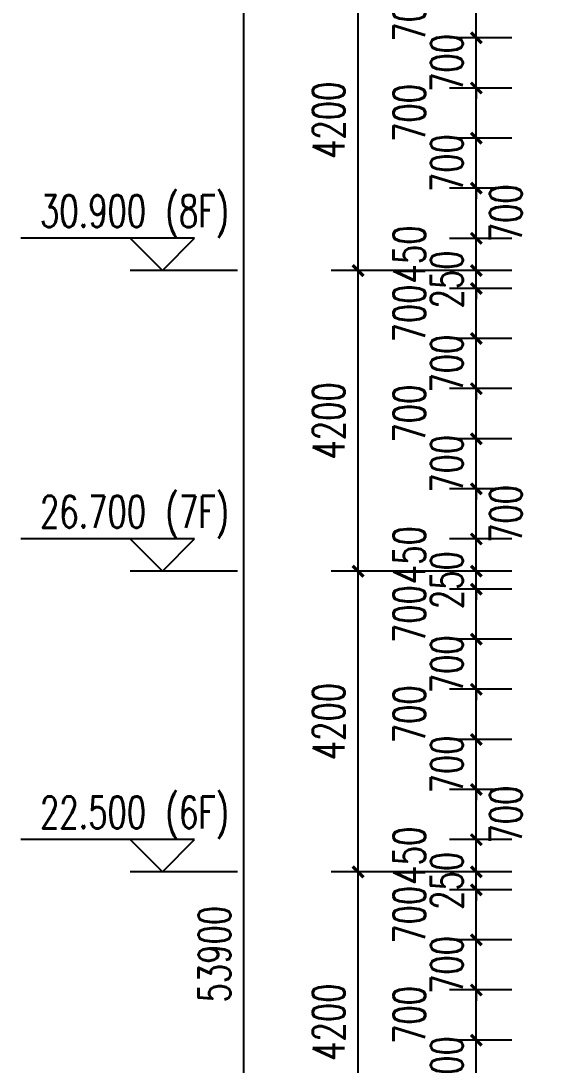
# Model space of a CAD drawing. Header units: millimetres. Extents: x 500457 to 783861, y -293369 to -162148.
# Drawn here: x 677945 to 685360, y -210551 to -195963 of the extents above; entities that cross this region are included whole.
import ezdxf

# ---------------------------------------------------------------- set-up
doc = ezdxf.new("R2010")
doc.units = ezdxf.units.MM
doc.header["$LTSCALE"] = 1000
for name, color, linetype in [('DIM_ELEV', 3, 'Continuous'), ('PUB_DIM', 3, 'Continuous'), ('PUB_TEXT', 7, 'Continuous')]:
    doc.layers.add(name, color=color, linetype=linetype)
doc.styles.add('_TCH_DIM', font='SIMPLEX', dxfattribs={"bigfont": 'GBCBIG'})
doc.styles.add('_TCH_DIM_T3', font='SIMPLEX', dxfattribs={"width": 0.705882, "bigfont": 'GBCBIG'})
doc.dimstyles.new('_TCH_ARCH&&150', dxfattribs={"dimtxt": 446.25, "dimasz": 150, "dimexe": 375, "dimexo": 450, "dimgap": 189.375, "dimtad": 1, "dimdec": 0, "dimzin": 0, "dimdsep": 46, "dimtxsty": '_TCH_DIM_T3', "dimblk": 'ARCHTICK', "dimcen": 0.09, "dimclrt": 7, "dimazin": 2, "dimtfac": 1, "dimtdec": 0, "dimtix": 1, "dimtmove": 2, "dimatfit": 3, "dimfxl": 1, "dimtolj": 1, "dimtzin": 0, "dimarcsym": 0})

# ---------------------------------------------------------------- blocks, each defined once
blk = doc.blocks.new('_ArchTick')
at = {"color": 0, "linetype": 'ByBlock', "const_width": 0.3}
blk.add_lwpolyline([(-0.5, -0.5), (0.5, 0.5)], dxfattribs=at)
blk = doc.blocks.new('*D80')
at = {"layer": 'Defpoints', "color": 0, "transparency": 16777216}
for p in [(684314, -210201), (685262, -210201), (685262, -210901)]:
    blk.add_point(p, dxfattribs=at)
at = {"layer": 'PUB_DIM', "color": 0, "lineweight": -2, "transparency": 16777216}
for p, q in [((684314, -210201), (684314, -210051)), ((684812, -210201), (683939, -210201)), ((684314, -210901), (684314, -210201)), ((684812, -210901), (683939, -210901)), ((684314, -210901), (684314, -211051))]:
    blk.add_line(p, q, dxfattribs=at)
at = {"layer": 'PUB_DIM', "color": 0, "lineweight": -2, "transparency": 16777216, "xscale": 150, "yscale": 150, "zscale": 150}
for p, rotation in [((684314, -210201), 270), ((684314, -210901), 90)]:
    blk.add_blockref('_ArchTick', p, dxfattribs=dict(at, rotation=rotation))
at = {"layer": 'PUB_DIM', "color": 7, "transparency": 16777216, "insert": (683902, -210551), "char_height": 446.2, "attachment_point": 5, "rotation": 90, "style": '_TCH_DIM_T3'}
blk.add_mtext('\\A1;700', dxfattribs=at)
blk = doc.blocks.new('*D81')
at = {"layer": 'Defpoints', "color": 0, "transparency": 16777216}
for p in [(684314, -209501), (685262, -209501), (685262, -210201)]:
    blk.add_point(p, dxfattribs=at)
at = {"layer": 'PUB_DIM', "color": 0, "lineweight": -2, "transparency": 16777216}
for p, q in [((684812, -209501), (683939, -209501)), ((684314, -210201), (684314, -209501)), ((684812, -210201), (683939, -210201))]:
    blk.add_line(p, q, dxfattribs=at)
at = {"layer": 'PUB_DIM', "color": 0, "lineweight": -2, "transparency": 16777216, "xscale": 150, "yscale": 150, "zscale": 150}
for p, rotation in [((684314, -209501), 90), ((684314, -210201), 270)]:
    blk.add_blockref('_ArchTick', p, dxfattribs=dict(at, rotation=rotation))
at = {"layer": 'PUB_DIM', "color": 7, "transparency": 16777216, "insert": (683377, -209851), "char_height": 446.2, "attachment_point": 5, "rotation": 90, "style": '_TCH_DIM_T3'}
blk.add_mtext('\\A1;700', dxfattribs=at)
blk = doc.blocks.new('*D82')
at = {"layer": 'Defpoints', "color": 0, "transparency": 16777216}
for p in [(684314, -208801), (685262, -208801), (685262, -209501)]:
    blk.add_point(p, dxfattribs=at)
at = {"layer": 'PUB_DIM', "color": 0, "lineweight": -2, "transparency": 16777216}
for p, q in [((684314, -208801), (684314, -208651)), ((684812, -208801), (683939, -208801)), ((684314, -209501), (684314, -208801)), ((684812, -209501), (683939, -209501)), ((684314, -209501), (684314, -209651))]:
    blk.add_line(p, q, dxfattribs=at)
at = {"layer": 'PUB_DIM', "color": 0, "lineweight": -2, "transparency": 16777216, "xscale": 150, "yscale": 150, "zscale": 150}
for p, rotation in [((684314, -208801), 270), ((684314, -209501), 90)]:
    blk.add_blockref('_ArchTick', p, dxfattribs=dict(at, rotation=rotation))
at = {"layer": 'PUB_DIM', "color": 7, "transparency": 16777216, "insert": (683902, -209151), "char_height": 446.2, "attachment_point": 5, "rotation": 90, "style": '_TCH_DIM_T3'}
blk.add_mtext('\\A1;700', dxfattribs=at)
blk = doc.blocks.new('*D83')
at = {"layer": 'Defpoints', "color": 0, "transparency": 16777216}
for p in [(684314, -208101), (685262, -208101), (685262, -208801)]:
    blk.add_point(p, dxfattribs=at)
at = {"layer": 'PUB_DIM', "color": 0, "lineweight": -2, "transparency": 16777216}
for p, q in [((684812, -208101), (683939, -208101)), ((684314, -208801), (684314, -208101)), ((684812, -208801), (683939, -208801))]:
    blk.add_line(p, q, dxfattribs=at)
at = {"layer": 'PUB_DIM', "color": 0, "lineweight": -2, "transparency": 16777216, "xscale": 150, "yscale": 150, "zscale": 150}
for p, rotation in [((684314, -208101), 90), ((684314, -208801), 270)]:
    blk.add_blockref('_ArchTick', p, dxfattribs=dict(at, rotation=rotation))
at = {"layer": 'PUB_DIM', "color": 7, "transparency": 16777216, "insert": (683377, -208451), "char_height": 446.2, "attachment_point": 5, "rotation": 90, "style": '_TCH_DIM_T3'}
blk.add_mtext('\\A1;700', dxfattribs=at)
blk = doc.blocks.new('*D84')
at = {"layer": 'Defpoints', "color": 0, "transparency": 16777216}
for p in [(684314, -207851), (685262, -207851), (685262, -208101)]:
    blk.add_point(p, dxfattribs=at)
at = {"layer": 'PUB_DIM', "color": 0, "lineweight": -2, "transparency": 16777216}
for p, q in [((684314, -207851), (684314, -207701)), ((684812, -207851), (683939, -207851)), ((684314, -208101), (684314, -207851)), ((684812, -208101), (683939, -208101)), ((684314, -208101), (684314, -208251))]:
    blk.add_line(p, q, dxfattribs=at)
at = {"layer": 'PUB_DIM', "color": 0, "lineweight": -2, "transparency": 16777216, "xscale": 150, "yscale": 150, "zscale": 150}
for p, rotation in [((684314, -207851), 270), ((684314, -208101), 90)]:
    blk.add_blockref('_ArchTick', p, dxfattribs=dict(at, rotation=rotation))
at = {"layer": 'PUB_DIM', "color": 7, "transparency": 16777216, "insert": (683902, -207976), "char_height": 446.2, "attachment_point": 5, "rotation": 90, "style": '_TCH_DIM_T3'}
blk.add_mtext('\\A1;250', dxfattribs=at)
blk = doc.blocks.new('*D85')
at = {"layer": 'Defpoints', "color": 0, "transparency": 16777216}
for p in [(684314, -207401), (685262, -207401), (685262, -207851)]:
    blk.add_point(p, dxfattribs=at)
at = {"layer": 'PUB_DIM', "color": 0, "lineweight": -2, "transparency": 16777216}
for p, q in [((684812, -207401), (683939, -207401)), ((684314, -207851), (684314, -207401)), ((684812, -207851), (683939, -207851))]:
    blk.add_line(p, q, dxfattribs=at)
at = {"layer": 'PUB_DIM', "color": 0, "lineweight": -2, "transparency": 16777216, "xscale": 150, "yscale": 150, "zscale": 150}
for p, rotation in [((684314, -207401), 90), ((684314, -207851), 270)]:
    blk.add_blockref('_ArchTick', p, dxfattribs=dict(at, rotation=rotation))
at = {"layer": 'PUB_DIM', "color": 7, "transparency": 16777216, "insert": (683377, -207626), "char_height": 446.2, "attachment_point": 5, "rotation": 90, "style": '_TCH_DIM_T3'}
blk.add_mtext('\\A1;450', dxfattribs=at)
blk = doc.blocks.new('*D86')
at = {"layer": 'Defpoints', "color": 0, "transparency": 16777216}
for p in [(684314, -206701), (685262, -206701), (685262, -207401)]:
    blk.add_point(p, dxfattribs=at)
at = {"layer": 'PUB_DIM', "color": 0, "lineweight": -2, "transparency": 16777216}
for p, q in [((684812, -206701), (683939, -206701)), ((684314, -207401), (684314, -206701)), ((684812, -207401), (683939, -207401))]:
    blk.add_line(p, q, dxfattribs=at)
at = {"layer": 'PUB_DIM', "color": 0, "lineweight": -2, "transparency": 16777216, "xscale": 150, "yscale": 150, "zscale": 150}
for p, rotation in [((684314, -206701), 90), ((684314, -207401), 270)]:
    blk.add_blockref('_ArchTick', p, dxfattribs=dict(at, rotation=rotation))
at = {"layer": 'PUB_DIM', "color": 7, "transparency": 16777216, "insert": (684727, -207051), "char_height": 446.2, "attachment_point": 5, "rotation": 90, "style": '_TCH_DIM_T3'}
blk.add_mtext('\\A1;700', dxfattribs=at)
blk = doc.blocks.new('*D87')
at = {"layer": 'Defpoints', "color": 0, "transparency": 16777216}
for p in [(684314, -206001), (685262, -206001), (685262, -206701)]:
    blk.add_point(p, dxfattribs=at)
at = {"layer": 'PUB_DIM', "color": 0, "lineweight": -2, "transparency": 16777216}
for p, q in [((684314, -206001), (684314, -205851)), ((684812, -206001), (683939, -206001)), ((684314, -206701), (684314, -206001)), ((684812, -206701), (683939, -206701)), ((684314, -206701), (684314, -206851))]:
    blk.add_line(p, q, dxfattribs=at)
at = {"layer": 'PUB_DIM', "color": 0, "lineweight": -2, "transparency": 16777216, "xscale": 150, "yscale": 150, "zscale": 150}
for p, rotation in [((684314, -206001), 270), ((684314, -206701), 90)]:
    blk.add_blockref('_ArchTick', p, dxfattribs=dict(at, rotation=rotation))
at = {"layer": 'PUB_DIM', "color": 7, "transparency": 16777216, "insert": (683902, -206351), "char_height": 446.2, "attachment_point": 5, "rotation": 90, "style": '_TCH_DIM_T3'}
blk.add_mtext('\\A1;700', dxfattribs=at)
blk = doc.blocks.new('*D88')
at = {"layer": 'Defpoints', "color": 0, "transparency": 16777216}
for p in [(684314, -205301), (685262, -205301), (685262, -206001)]:
    blk.add_point(p, dxfattribs=at)
at = {"layer": 'PUB_DIM', "color": 0, "lineweight": -2, "transparency": 16777216}
for p, q in [((684812, -205301), (683939, -205301)), ((684314, -206001), (684314, -205301)), ((684812, -206001), (683939, -206001))]:
    blk.add_line(p, q, dxfattribs=at)
at = {"layer": 'PUB_DIM', "color": 0, "lineweight": -2, "transparency": 16777216, "xscale": 150, "yscale": 150, "zscale": 150}
for p, rotation in [((684314, -205301), 90), ((684314, -206001), 270)]:
    blk.add_blockref('_ArchTick', p, dxfattribs=dict(at, rotation=rotation))
at = {"layer": 'PUB_DIM', "color": 7, "transparency": 16777216, "insert": (683377, -205651), "char_height": 446.2, "attachment_point": 5, "rotation": 90, "style": '_TCH_DIM_T3'}
blk.add_mtext('\\A1;700', dxfattribs=at)
blk = doc.blocks.new('*D89')
at = {"layer": 'Defpoints', "color": 0, "transparency": 16777216}
for p in [(684314, -204601), (685262, -204601), (685262, -205301)]:
    blk.add_point(p, dxfattribs=at)
at = {"layer": 'PUB_DIM', "color": 0, "lineweight": -2, "transparency": 16777216}
for p, q in [((684314, -204601), (684314, -204451)), ((684812, -204601), (683939, -204601)), ((684314, -205301), (684314, -204601)), ((684812, -205301), (683939, -205301)), ((684314, -205301), (684314, -205451))]:
    blk.add_line(p, q, dxfattribs=at)
at = {"layer": 'PUB_DIM', "color": 0, "lineweight": -2, "transparency": 16777216, "xscale": 150, "yscale": 150, "zscale": 150}
for p, rotation in [((684314, -204601), 270), ((684314, -205301), 90)]:
    blk.add_blockref('_ArchTick', p, dxfattribs=dict(at, rotation=rotation))
at = {"layer": 'PUB_DIM', "color": 7, "transparency": 16777216, "insert": (683902, -204951), "char_height": 446.2, "attachment_point": 5, "rotation": 90, "style": '_TCH_DIM_T3'}
blk.add_mtext('\\A1;700', dxfattribs=at)
blk = doc.blocks.new('*D90')
at = {"layer": 'Defpoints', "color": 0, "transparency": 16777216}
for p in [(684314, -203901), (685262, -203901), (685262, -204601)]:
    blk.add_point(p, dxfattribs=at)
at = {"layer": 'PUB_DIM', "color": 0, "lineweight": -2, "transparency": 16777216}
for p, q in [((684812, -203901), (683939, -203901)), ((684314, -204601), (684314, -203901)), ((684812, -204601), (683939, -204601))]:
    blk.add_line(p, q, dxfattribs=at)
at = {"layer": 'PUB_DIM', "color": 0, "lineweight": -2, "transparency": 16777216, "xscale": 150, "yscale": 150, "zscale": 150}
for p, rotation in [((684314, -203901), 90), ((684314, -204601), 270)]:
    blk.add_blockref('_ArchTick', p, dxfattribs=dict(at, rotation=rotation))
at = {"layer": 'PUB_DIM', "color": 7, "transparency": 16777216, "insert": (683377, -204251), "char_height": 446.2, "attachment_point": 5, "rotation": 90, "style": '_TCH_DIM_T3'}
blk.add_mtext('\\A1;700', dxfattribs=at)
blk = doc.blocks.new('*D91')
at = {"layer": 'Defpoints', "color": 0, "transparency": 16777216}
for p in [(684314, -203651), (685262, -203651), (685262, -203901)]:
    blk.add_point(p, dxfattribs=at)
at = {"layer": 'PUB_DIM', "color": 0, "lineweight": -2, "transparency": 16777216}
for p, q in [((684314, -203651), (684314, -203501)), ((684812, -203651), (683939, -203651)), ((684314, -203901), (684314, -203651)), ((684812, -203901), (683939, -203901)), ((684314, -203901), (684314, -204051))]:
    blk.add_line(p, q, dxfattribs=at)
at = {"layer": 'PUB_DIM', "color": 0, "lineweight": -2, "transparency": 16777216, "xscale": 150, "yscale": 150, "zscale": 150}
for p, rotation in [((684314, -203651), 270), ((684314, -203901), 90)]:
    blk.add_blockref('_ArchTick', p, dxfattribs=dict(at, rotation=rotation))
at = {"layer": 'PUB_DIM', "color": 7, "transparency": 16777216, "insert": (683902, -203776), "char_height": 446.2, "attachment_point": 5, "rotation": 90, "style": '_TCH_DIM_T3'}
blk.add_mtext('\\A1;250', dxfattribs=at)
blk = doc.blocks.new('*D92')
at = {"layer": 'Defpoints', "color": 0, "transparency": 16777216}
for p in [(684314, -203201), (685262, -203201), (685262, -203651)]:
    blk.add_point(p, dxfattribs=at)
at = {"layer": 'PUB_DIM', "color": 0, "lineweight": -2, "transparency": 16777216}
for p, q in [((684812, -203201), (683939, -203201)), ((684314, -203651), (684314, -203201)), ((684812, -203651), (683939, -203651))]:
    blk.add_line(p, q, dxfattribs=at)
at = {"layer": 'PUB_DIM', "color": 0, "lineweight": -2, "transparency": 16777216, "xscale": 150, "yscale": 150, "zscale": 150}
for p, rotation in [((684314, -203201), 90), ((684314, -203651), 270)]:
    blk.add_blockref('_ArchTick', p, dxfattribs=dict(at, rotation=rotation))
at = {"layer": 'PUB_DIM', "color": 7, "transparency": 16777216, "insert": (683377, -203426), "char_height": 446.2, "attachment_point": 5, "rotation": 90, "style": '_TCH_DIM_T3'}
blk.add_mtext('\\A1;450', dxfattribs=at)
blk = doc.blocks.new('*D93')
at = {"layer": 'Defpoints', "color": 0, "transparency": 16777216}
for p in [(684314, -202501), (685262, -202501), (685262, -203201)]:
    blk.add_point(p, dxfattribs=at)
at = {"layer": 'PUB_DIM', "color": 0, "lineweight": -2, "transparency": 16777216}
for p, q in [((684812, -202501), (683939, -202501)), ((684314, -203201), (684314, -202501)), ((684812, -203201), (683939, -203201))]:
    blk.add_line(p, q, dxfattribs=at)
at = {"layer": 'PUB_DIM', "color": 0, "lineweight": -2, "transparency": 16777216, "xscale": 150, "yscale": 150, "zscale": 150}
for p, rotation in [((684314, -202501), 90), ((684314, -203201), 270)]:
    blk.add_blockref('_ArchTick', p, dxfattribs=dict(at, rotation=rotation))
at = {"layer": 'PUB_DIM', "color": 7, "transparency": 16777216, "insert": (684727, -202851), "char_height": 446.2, "attachment_point": 5, "rotation": 90, "style": '_TCH_DIM_T3'}
blk.add_mtext('\\A1;700', dxfattribs=at)
blk = doc.blocks.new('*D94')
at = {"layer": 'Defpoints', "color": 0, "transparency": 16777216}
for p in [(684314, -201801), (685262, -201801), (685262, -202501)]:
    blk.add_point(p, dxfattribs=at)
at = {"layer": 'PUB_DIM', "color": 0, "lineweight": -2, "transparency": 16777216}
for p, q in [((684314, -201801), (684314, -201651)), ((684812, -201801), (683939, -201801)), ((684314, -202501), (684314, -201801)), ((684812, -202501), (683939, -202501)), ((684314, -202501), (684314, -202651))]:
    blk.add_line(p, q, dxfattribs=at)
at = {"layer": 'PUB_DIM', "color": 0, "lineweight": -2, "transparency": 16777216, "xscale": 150, "yscale": 150, "zscale": 150}
for p, rotation in [((684314, -201801), 270), ((684314, -202501), 90)]:
    blk.add_blockref('_ArchTick', p, dxfattribs=dict(at, rotation=rotation))
at = {"layer": 'PUB_DIM', "color": 7, "transparency": 16777216, "insert": (683902, -202151), "char_height": 446.2, "attachment_point": 5, "rotation": 90, "style": '_TCH_DIM_T3'}
blk.add_mtext('\\A1;700', dxfattribs=at)
blk = doc.blocks.new('*D95')
at = {"layer": 'Defpoints', "color": 0, "transparency": 16777216}
for p in [(684314, -201101), (685262, -201101), (685262, -201801)]:
    blk.add_point(p, dxfattribs=at)
at = {"layer": 'PUB_DIM', "color": 0, "lineweight": -2, "transparency": 16777216}
for p, q in [((684812, -201101), (683939, -201101)), ((684314, -201801), (684314, -201101)), ((684812, -201801), (683939, -201801))]:
    blk.add_line(p, q, dxfattribs=at)
at = {"layer": 'PUB_DIM', "color": 0, "lineweight": -2, "transparency": 16777216, "xscale": 150, "yscale": 150, "zscale": 150}
for p, rotation in [((684314, -201101), 90), ((684314, -201801), 270)]:
    blk.add_blockref('_ArchTick', p, dxfattribs=dict(at, rotation=rotation))
at = {"layer": 'PUB_DIM', "color": 7, "transparency": 16777216, "insert": (683377, -201451), "char_height": 446.2, "attachment_point": 5, "rotation": 90, "style": '_TCH_DIM_T3'}
blk.add_mtext('\\A1;700', dxfattribs=at)
blk = doc.blocks.new('*D96')
at = {"layer": 'Defpoints', "color": 0, "transparency": 16777216}
for p in [(684314, -200401), (685262, -200401), (685262, -201101)]:
    blk.add_point(p, dxfattribs=at)
at = {"layer": 'PUB_DIM', "color": 0, "lineweight": -2, "transparency": 16777216}
for p, q in [((684314, -200401), (684314, -200251)), ((684812, -200401), (683939, -200401)), ((684314, -201101), (684314, -200401)), ((684812, -201101), (683939, -201101)), ((684314, -201101), (684314, -201251))]:
    blk.add_line(p, q, dxfattribs=at)
at = {"layer": 'PUB_DIM', "color": 0, "lineweight": -2, "transparency": 16777216, "xscale": 150, "yscale": 150, "zscale": 150}
for p, rotation in [((684314, -200401), 270), ((684314, -201101), 90)]:
    blk.add_blockref('_ArchTick', p, dxfattribs=dict(at, rotation=rotation))
at = {"layer": 'PUB_DIM', "color": 7, "transparency": 16777216, "insert": (683902, -200751), "char_height": 446.2, "attachment_point": 5, "rotation": 90, "style": '_TCH_DIM_T3'}
blk.add_mtext('\\A1;700', dxfattribs=at)
blk = doc.blocks.new('*D97')
at = {"layer": 'Defpoints', "color": 0, "transparency": 16777216}
for p in [(684314, -199701), (685262, -199701), (685262, -200401)]:
    blk.add_point(p, dxfattribs=at)
at = {"layer": 'PUB_DIM', "color": 0, "lineweight": -2, "transparency": 16777216}
for p, q in [((684812, -199701), (683939, -199701)), ((684314, -200401), (684314, -199701)), ((684812, -200401), (683939, -200401))]:
    blk.add_line(p, q, dxfattribs=at)
at = {"layer": 'PUB_DIM', "color": 0, "lineweight": -2, "transparency": 16777216, "xscale": 150, "yscale": 150, "zscale": 150}
for p, rotation in [((684314, -199701), 90), ((684314, -200401), 270)]:
    blk.add_blockref('_ArchTick', p, dxfattribs=dict(at, rotation=rotation))
at = {"layer": 'PUB_DIM', "color": 7, "transparency": 16777216, "insert": (683377, -200051), "char_height": 446.2, "attachment_point": 5, "rotation": 90, "style": '_TCH_DIM_T3'}
blk.add_mtext('\\A1;700', dxfattribs=at)
blk = doc.blocks.new('*D98')
at = {"layer": 'Defpoints', "color": 0, "transparency": 16777216}
for p in [(684314, -199451), (685262, -199451), (685262, -199701)]:
    blk.add_point(p, dxfattribs=at)
at = {"layer": 'PUB_DIM', "color": 0, "lineweight": -2, "transparency": 16777216}
for p, q in [((684314, -199451), (684314, -199301)), ((684812, -199451), (683939, -199451)), ((684314, -199701), (684314, -199451)), ((684812, -199701), (683939, -199701)), ((684314, -199701), (684314, -199851))]:
    blk.add_line(p, q, dxfattribs=at)
at = {"layer": 'PUB_DIM', "color": 0, "lineweight": -2, "transparency": 16777216, "xscale": 150, "yscale": 150, "zscale": 150}
for p, rotation in [((684314, -199451), 270), ((684314, -199701), 90)]:
    blk.add_blockref('_ArchTick', p, dxfattribs=dict(at, rotation=rotation))
at = {"layer": 'PUB_DIM', "color": 7, "transparency": 16777216, "insert": (683902, -199576), "char_height": 446.2, "attachment_point": 5, "rotation": 90, "style": '_TCH_DIM_T3'}
blk.add_mtext('\\A1;250', dxfattribs=at)
blk = doc.blocks.new('*D99')
at = {"layer": 'Defpoints', "color": 0, "transparency": 16777216}
for p in [(684314, -199001), (685262, -199001), (685262, -199451)]:
    blk.add_point(p, dxfattribs=at)
at = {"layer": 'PUB_DIM', "color": 0, "lineweight": -2, "transparency": 16777216}
for p, q in [((684812, -199001), (683939, -199001)), ((684314, -199451), (684314, -199001)), ((684812, -199451), (683939, -199451))]:
    blk.add_line(p, q, dxfattribs=at)
at = {"layer": 'PUB_DIM', "color": 0, "lineweight": -2, "transparency": 16777216, "xscale": 150, "yscale": 150, "zscale": 150}
for p, rotation in [((684314, -199001), 90), ((684314, -199451), 270)]:
    blk.add_blockref('_ArchTick', p, dxfattribs=dict(at, rotation=rotation))
at = {"layer": 'PUB_DIM', "color": 7, "transparency": 16777216, "insert": (683377, -199226), "char_height": 446.2, "attachment_point": 5, "rotation": 90, "style": '_TCH_DIM_T3'}
blk.add_mtext('\\A1;450', dxfattribs=at)
blk = doc.blocks.new('*D100')
at = {"layer": 'Defpoints', "color": 0, "transparency": 16777216}
for p in [(684314, -198301), (685262, -198301), (685262, -199001)]:
    blk.add_point(p, dxfattribs=at)
at = {"layer": 'PUB_DIM', "color": 0, "lineweight": -2, "transparency": 16777216}
for p, q in [((684812, -198301), (683939, -198301)), ((684314, -199001), (684314, -198301)), ((684812, -199001), (683939, -199001))]:
    blk.add_line(p, q, dxfattribs=at)
at = {"layer": 'PUB_DIM', "color": 0, "lineweight": -2, "transparency": 16777216, "xscale": 150, "yscale": 150, "zscale": 150}
for p, rotation in [((684314, -198301), 90), ((684314, -199001), 270)]:
    blk.add_blockref('_ArchTick', p, dxfattribs=dict(at, rotation=rotation))
at = {"layer": 'PUB_DIM', "color": 7, "transparency": 16777216, "insert": (684727, -198651), "char_height": 446.2, "attachment_point": 5, "rotation": 90, "style": '_TCH_DIM_T3'}
blk.add_mtext('\\A1;700', dxfattribs=at)
blk = doc.blocks.new('*D101')
at = {"layer": 'Defpoints', "color": 0, "transparency": 16777216}
for p in [(684314, -197601), (685262, -197601), (685262, -198301)]:
    blk.add_point(p, dxfattribs=at)
at = {"layer": 'PUB_DIM', "color": 0, "lineweight": -2, "transparency": 16777216}
for p, q in [((684314, -197601), (684314, -197451)), ((684812, -197601), (683939, -197601)), ((684314, -198301), (684314, -197601)), ((684812, -198301), (683939, -198301)), ((684314, -198301), (684314, -198451))]:
    blk.add_line(p, q, dxfattribs=at)
at = {"layer": 'PUB_DIM', "color": 0, "lineweight": -2, "transparency": 16777216, "xscale": 150, "yscale": 150, "zscale": 150}
for p, rotation in [((684314, -197601), 270), ((684314, -198301), 90)]:
    blk.add_blockref('_ArchTick', p, dxfattribs=dict(at, rotation=rotation))
at = {"layer": 'PUB_DIM', "color": 7, "transparency": 16777216, "insert": (683902, -197951), "char_height": 446.2, "attachment_point": 5, "rotation": 90, "style": '_TCH_DIM_T3'}
blk.add_mtext('\\A1;700', dxfattribs=at)
blk = doc.blocks.new('*D102')
at = {"layer": 'Defpoints', "color": 0, "transparency": 16777216}
for p in [(684314, -196901), (685262, -196901), (685262, -197601)]:
    blk.add_point(p, dxfattribs=at)
at = {"layer": 'PUB_DIM', "color": 0, "lineweight": -2, "transparency": 16777216}
for p, q in [((684812, -196901), (683939, -196901)), ((684314, -197601), (684314, -196901)), ((684812, -197601), (683939, -197601))]:
    blk.add_line(p, q, dxfattribs=at)
at = {"layer": 'PUB_DIM', "color": 0, "lineweight": -2, "transparency": 16777216, "xscale": 150, "yscale": 150, "zscale": 150}
for p, rotation in [((684314, -196901), 90), ((684314, -197601), 270)]:
    blk.add_blockref('_ArchTick', p, dxfattribs=dict(at, rotation=rotation))
at = {"layer": 'PUB_DIM', "color": 7, "transparency": 16777216, "insert": (683377, -197251), "char_height": 446.2, "attachment_point": 5, "rotation": 90, "style": '_TCH_DIM_T3'}
blk.add_mtext('\\A1;700', dxfattribs=at)
blk = doc.blocks.new('*D103')
at = {"layer": 'Defpoints', "color": 0, "transparency": 16777216}
for p in [(684314, -196201), (685262, -196201), (685262, -196901)]:
    blk.add_point(p, dxfattribs=at)
at = {"layer": 'PUB_DIM', "color": 0, "lineweight": -2, "transparency": 16777216}
for p, q in [((684314, -196201), (684314, -196051)), ((684812, -196201), (683939, -196201)), ((684314, -196901), (684314, -196201)), ((684812, -196901), (683939, -196901)), ((684314, -196901), (684314, -197051))]:
    blk.add_line(p, q, dxfattribs=at)
at = {"layer": 'PUB_DIM', "color": 0, "lineweight": -2, "transparency": 16777216, "xscale": 150, "yscale": 150, "zscale": 150}
for p, rotation in [((684314, -196201), 270), ((684314, -196901), 90)]:
    blk.add_blockref('_ArchTick', p, dxfattribs=dict(at, rotation=rotation))
at = {"layer": 'PUB_DIM', "color": 7, "transparency": 16777216, "insert": (683902, -196551), "char_height": 446.2, "attachment_point": 5, "rotation": 90, "style": '_TCH_DIM_T3'}
blk.add_mtext('\\A1;700', dxfattribs=at)
blk = doc.blocks.new('*D104')
at = {"layer": 'Defpoints', "color": 0, "transparency": 16777216}
for p in [(684314, -195501), (685262, -195501), (685262, -196201)]:
    blk.add_point(p, dxfattribs=at)
at = {"layer": 'PUB_DIM', "color": 0, "lineweight": -2, "transparency": 16777216}
for p, q in [((684812, -195501), (683939, -195501)), ((684314, -196201), (684314, -195501)), ((684812, -196201), (683939, -196201))]:
    blk.add_line(p, q, dxfattribs=at)
at = {"layer": 'PUB_DIM', "color": 0, "lineweight": -2, "transparency": 16777216, "xscale": 150, "yscale": 150, "zscale": 150}
for p, rotation in [((684314, -195501), 90), ((684314, -196201), 270)]:
    blk.add_blockref('_ArchTick', p, dxfattribs=dict(at, rotation=rotation))
at = {"layer": 'PUB_DIM', "color": 7, "transparency": 16777216, "insert": (683377, -195851), "char_height": 446.2, "attachment_point": 5, "rotation": 90, "style": '_TCH_DIM_T3'}
blk.add_mtext('\\A1;700', dxfattribs=at)
blk = doc.blocks.new('*D127')
at = {"layer": 'Defpoints', "color": 0, "transparency": 16777216}
for p in [(681065, -182051), (685360, -182051), (685360, -235951)]:
    blk.add_point(p, dxfattribs=at)
at = {"layer": 'PUB_DIM', "color": 0, "lineweight": -2, "transparency": 16777216}
for p, q in [((684910, -182051), (680690, -182051)), ((681065, -235951), (681065, -182051)), ((684910, -235951), (680690, -235951))]:
    blk.add_line(p, q, dxfattribs=at)
at = {"layer": 'PUB_DIM', "color": 0, "lineweight": -2, "transparency": 16777216, "xscale": 150, "yscale": 150, "zscale": 150}
for p, rotation in [((681065, -182051), 90), ((681065, -235951), 270)]:
    blk.add_blockref('_ArchTick', p, dxfattribs=dict(at, rotation=rotation))
at = {"layer": 'PUB_DIM', "color": 7, "transparency": 16777216, "insert": (680653, -209001), "char_height": 446.2, "attachment_point": 5, "rotation": 90, "style": '_TCH_DIM_T3'}
blk.add_mtext('\\A1;53900', dxfattribs=at)
blk = doc.blocks.new('*D134')
at = {"layer": 'Defpoints', "color": 0, "transparency": 16777216}
for p in [(682661, -207851), (684625, -207851), (684625, -212051)]:
    blk.add_point(p, dxfattribs=at)
at = {"layer": 'PUB_DIM', "color": 0, "lineweight": -2, "transparency": 16777216}
for p, q in [((684175, -207851), (682286, -207851)), ((682661, -212051), (682661, -207851)), ((684175, -212051), (682286, -212051))]:
    blk.add_line(p, q, dxfattribs=at)
at = {"layer": 'PUB_DIM', "color": 0, "lineweight": -2, "transparency": 16777216, "xscale": 150, "yscale": 150, "zscale": 150}
for p, rotation in [((682661, -207851), 90), ((682661, -212051), 270)]:
    blk.add_blockref('_ArchTick', p, dxfattribs=dict(at, rotation=rotation))
at = {"layer": 'PUB_DIM', "color": 7, "transparency": 16777216, "insert": (682249, -209951), "char_height": 446.2, "attachment_point": 5, "rotation": 90, "style": '_TCH_DIM_T3'}
blk.add_mtext('\\A1;4200', dxfattribs=at)
blk = doc.blocks.new('*D135')
at = {"layer": 'Defpoints', "color": 0, "transparency": 16777216}
for p in [(682661, -203651), (684625, -203651), (684625, -207851)]:
    blk.add_point(p, dxfattribs=at)
at = {"layer": 'PUB_DIM', "color": 0, "lineweight": -2, "transparency": 16777216}
for p, q in [((684175, -203651), (682286, -203651)), ((682661, -207851), (682661, -203651)), ((684175, -207851), (682286, -207851))]:
    blk.add_line(p, q, dxfattribs=at)
at = {"layer": 'PUB_DIM', "color": 0, "lineweight": -2, "transparency": 16777216, "xscale": 150, "yscale": 150, "zscale": 150}
for p, rotation in [((682661, -203651), 90), ((682661, -207851), 270)]:
    blk.add_blockref('_ArchTick', p, dxfattribs=dict(at, rotation=rotation))
at = {"layer": 'PUB_DIM', "color": 7, "transparency": 16777216, "insert": (682249, -205751), "char_height": 446.2, "attachment_point": 5, "rotation": 90, "style": '_TCH_DIM_T3'}
blk.add_mtext('\\A1;4200', dxfattribs=at)
blk = doc.blocks.new('*D136')
at = {"layer": 'Defpoints', "color": 0, "transparency": 16777216}
for p in [(682661, -199451), (684625, -199451), (684625, -203651)]:
    blk.add_point(p, dxfattribs=at)
at = {"layer": 'PUB_DIM', "color": 0, "lineweight": -2, "transparency": 16777216}
for p, q in [((684175, -199451), (682286, -199451)), ((682661, -203651), (682661, -199451)), ((684175, -203651), (682286, -203651))]:
    blk.add_line(p, q, dxfattribs=at)
at = {"layer": 'PUB_DIM', "color": 0, "lineweight": -2, "transparency": 16777216, "xscale": 150, "yscale": 150, "zscale": 150}
for p, rotation in [((682661, -199451), 90), ((682661, -203651), 270)]:
    blk.add_blockref('_ArchTick', p, dxfattribs=dict(at, rotation=rotation))
at = {"layer": 'PUB_DIM', "color": 7, "transparency": 16777216, "insert": (682249, -201551), "char_height": 446.2, "attachment_point": 5, "rotation": 90, "style": '_TCH_DIM_T3'}
blk.add_mtext('\\A1;4200', dxfattribs=at)
blk = doc.blocks.new('*D137')
at = {"layer": 'Defpoints', "color": 0, "transparency": 16777216}
for p in [(682661, -195251), (684625, -195251), (684625, -199451)]:
    blk.add_point(p, dxfattribs=at)
at = {"layer": 'PUB_DIM', "color": 0, "lineweight": -2, "transparency": 16777216}
for p, q in [((684175, -195251), (682286, -195251)), ((682661, -199451), (682661, -195251)), ((684175, -199451), (682286, -199451))]:
    blk.add_line(p, q, dxfattribs=at)
at = {"layer": 'PUB_DIM', "color": 0, "lineweight": -2, "transparency": 16777216, "xscale": 150, "yscale": 150, "zscale": 150}
for p, rotation in [((682661, -195251), 90), ((682661, -199451), 270)]:
    blk.add_blockref('_ArchTick', p, dxfattribs=dict(at, rotation=rotation))
at = {"layer": 'PUB_DIM', "color": 7, "transparency": 16777216, "insert": (682249, -197351), "char_height": 446.2, "attachment_point": 5, "rotation": 90, "style": '_TCH_DIM_T3'}
blk.add_mtext('\\A1;4200', dxfattribs=at)

msp = doc.modelspace()

# ---------------------------------------------------------------- linework, layer by layer
at = {"layer": 'DIM_ELEV'}
for p, q in [((680375.1, -199000.7), (677945.1, -199000.7)), ((679925.1, -199450.7), (679475.1, -199000.7)), ((679925.1, -199450.7), (680375.1, -199000.7)), ((680975.1, -199450.7), (679475.1, -199450.7)), ((680375.1, -203200.7), (677945.1, -203200.7)), ((679925.1, -203650.7), (679475.1, -203200.7)), ((679925.1, -203650.7), (680375.1, -203200.7)), ((680975.1, -203650.7), (679475.1, -203650.7)), ((680375.1, -207400.7), (677945.1, -207400.7)), ((679925.1, -207850.7), (679475.1, -207400.7)), ((679925.1, -207850.7), (680375.1, -207400.7)), ((680975.1, -207850.7), (679475.1, -207850.7))]:
    msp.add_line(p, q, dxfattribs=at)

# ---------------------------------------------------------------- texts
at = {"layer": 'PUB_TEXT', "style": '_TCH_DIM', "width": 0.705882}
for s, p in [('(8F)', (679967.1, -198843.2)), ('30.900', (678212.1, -198843.2)), ('26.700', (678212.1, -203043.2)), ('(7F)', (679967.1, -203043.2)), ('22.500', (678212.1, -207243.2)), ('(6F)', (679967.1, -207243.2))]:
    msp.add_text(s, height=446.25, dxfattribs=at).set_placement(p)

# ---------------------------------------------------------------- dimensions: what is measured, and where the dimension line sits
at = {"layer": 'PUB_DIM'}
for p1, p2, distance, picture, middle in [((685360.2, -235950.7), (685360.2, -182050.7), 4295.1, '*D127', (680652.6, -209000.7)), ((684624.9, -199450.7), (684624.9, -195250.7), 1963.5, '*D137', (682248.9, -197350.7)), ((685261.9, -196900.7), (685261.9, -196200.7), 947.8, '*D103', (683901.6, -196550.7)), ((685261.9, -198300.7), (685261.9, -197600.7), 947.8, '*D101', (683901.6, -197950.7)), ((685261.9, -199700.7), (685261.9, -199450.7), 947.8, '*D98', (683901.6, -199575.7)), ((684624.9, -203650.7), (684624.9, -199450.7), 1963.5, '*D136', (682248.9, -201550.7)), ((685261.9, -201100.7), (685261.9, -200400.7), 947.8, '*D96', (683901.6, -200750.7)), ((685261.9, -202500.7), (685261.9, -201800.7), 947.8, '*D94', (683901.6, -202150.7)), ((685261.9, -203900.7), (685261.9, -203650.7), 947.8, '*D91', (683901.6, -203775.7)), ((684624.9, -207850.7), (684624.9, -203650.7), 1963.5, '*D135', (682248.9, -205750.7)), ((685261.9, -205300.7), (685261.9, -204600.7), 947.8, '*D89', (683901.6, -204950.7)), ((685261.9, -206700.7), (685261.9, -206000.7), 947.8, '*D87', (683901.6, -206350.7)), ((685261.9, -208100.7), (685261.9, -207850.7), 947.8, '*D84', (683901.6, -207975.7)), ((684624.9, -212050.7), (684624.9, -207850.7), 1963.5, '*D134', (682248.9, -209950.7)), ((685261.9, -209500.7), (685261.9, -208800.7), 947.8, '*D82', (683901.6, -209150.7)), ((685261.9, -210900.7), (685261.9, -210200.7), 947.8, '*D80', (683901.6, -210550.7))]:
    dim = msp.add_aligned_dim(p1=p1, p2=p2, distance=distance, dimstyle='_TCH_ARCH&&150', dxfattribs=at)
    dim.commit()
    dim.dimension.update_dxf_attribs({"geometry": picture, "text_midpoint": middle})
for base, p1, p2, picture, middle in [((684314.1, -195500.7), (685261.9, -196200.7), (685261.9, -195500.7), '*D104', (683376.6, -195850.7)), ((684314.1, -196900.7), (685261.9, -197600.7), (685261.9, -196900.7), '*D102', (683376.6, -197250.7)), ((684314.1, -198300.7), (685261.9, -199000.7), (685261.9, -198300.7), '*D100', (684726.6, -198650.7)), ((684314.1, -199000.7), (685261.9, -199450.7), (685261.9, -199000.7), '*D99', (683376.6, -199225.7)), ((684314.1, -199700.7), (685261.9, -200400.7), (685261.9, -199700.7), '*D97', (683376.6, -200050.7)), ((684314.1, -201100.7), (685261.9, -201800.7), (685261.9, -201100.7), '*D95', (683376.6, -201450.7)), ((684314.1, -202500.7), (685261.9, -203200.7), (685261.9, -202500.7), '*D93', (684726.6, -202850.7)), ((684314.1, -203200.7), (685261.9, -203650.7), (685261.9, -203200.7), '*D92', (683376.6, -203425.7)), ((684314.1, -203900.7), (685261.9, -204600.7), (685261.9, -203900.7), '*D90', (683376.6, -204250.7)), ((684314.1, -205300.7), (685261.9, -206000.7), (685261.9, -205300.7), '*D88', (683376.6, -205650.7)), ((684314.1, -206700.7), (685261.9, -207400.7), (685261.9, -206700.7), '*D86', (684726.6, -207050.7)), ((684314.1, -207400.7), (685261.9, -207850.7), (685261.9, -207400.7), '*D85', (683376.6, -207625.7)), ((684314.1, -208100.7), (685261.9, -208800.7), (685261.9, -208100.7), '*D83', (683376.6, -208450.7)), ((684314.1, -209500.7), (685261.9, -210200.7), (685261.9, -209500.7), '*D81', (683376.6, -209850.7))]:
    dim = msp.add_linear_dim(base=base, p1=p1, p2=p2, angle=90, dimstyle='_TCH_ARCH&&150', dxfattribs=at)
    dim.commit()
    dim.dimension.update_dxf_attribs({"geometry": picture, "text_midpoint": middle, "dimtype": 129})

doc.saveas('drawing.dxf')
